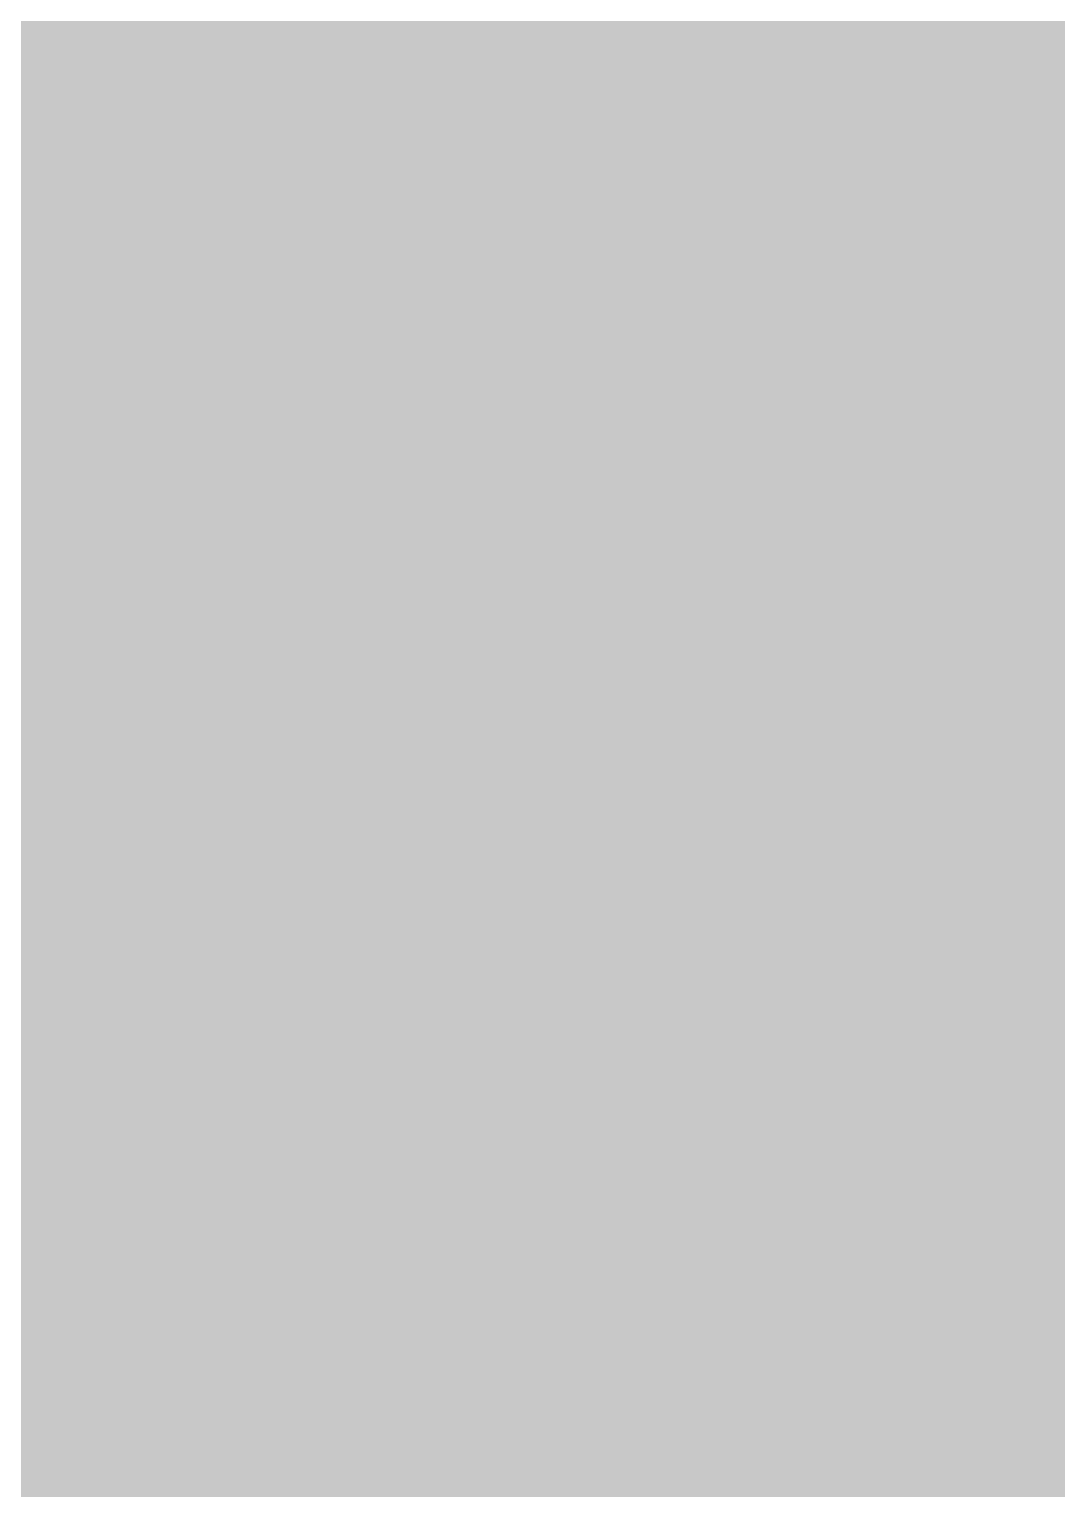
# Model space of a CAD drawing. Header units: millimetres. Extents: x 0 to 212, y 0 to 116.
# Drawn here: x 121.29 to 146.6, y 58.26 to 94.22 of the extents above; entities that cross this region are included whole.
import ezdxf

# ---------------------------------------------------------------- set-up
doc = ezdxf.new("R2010")
doc.units = ezdxf.units.MM

msp = doc.modelspace()

# ---------------------------------------------------------------- hatches: boundary and pattern name
msp.add_hatch(color=254).paths.add_polyline_path([(14.1633, 0.0536), (13.9878, 0.0533), (13.8125, 0.0559), (13.6373, 0.061), (13.462, 0.0686), (13.2893, 0.0787), (13.114, 0.0914), (12.9413, 0.1041), (12.7686, 0.1219), (12.5959, 0.1397), (12.4231, 0.16), (12.2504, 0.1829), (12.0777, 0.2057), (11.9075, 0.2337), (11.7373, 0.2616), (11.5672, 0.2921), (11.397, 0.3251), (11.2268, 0.3607), (11.0592, 0.3988), (10.8915, 0.4369), (10.7239, 0.4775), (10.5562, 0.5207), (10.3886, 0.5664), (10.2235, 0.6121), (10.0584, 0.6629), (9.8933, 0.7137), (9.7307, 0.7671), (9.5682, 0.8204), (9.4056, 0.8788), (9.2431, 0.9373), (9.083, 0.9982), (8.923, 1.0617), (8.763, 1.1252), (8.6055, 1.1938), (8.4455, 1.2624), (8.2906, 1.331), (8.1331, 1.4046), (7.9781, 1.4783), (7.8232, 1.5545), (7.6708, 1.6332), (7.5184, 1.7145), (7.366, 1.7958), (7.2161, 1.8796), (7.0663, 1.966), (6.919, 2.0523), (6.7716, 2.1438), (6.6243, 2.2352), (6.4795, 2.3266), (6.3348, 2.4232), (6.19, 2.5197), (6.0477, 2.6187), (5.908, 2.7178), (5.7683, 2.8194), (5.6286, 2.9235), (5.4915, 3.0302), (5.3543, 3.1369), (5.2197, 3.2461), (5.0851, 3.3579), (4.953, 3.4722), (4.8209, 3.5865), (4.6914, 3.7033), (4.5644, 3.8202), (4.4348, 3.9395), (4.3104, 4.0615), (4.1859, 4.1859), (4.0615, 4.3104), (3.9395, 4.4348), (3.8202, 4.5618), (3.7033, 4.6914), (3.5865, 4.8209), (3.4722, 4.953), (3.3579, 5.0851), (3.2487, 5.2197), (3.1369, 5.3543), (3.0302, 5.4915), (2.9235, 5.6286), (2.8194, 5.7683), (2.7178, 5.908), (2.6187, 6.0477), (2.5197, 6.19), (2.4232, 6.3348), (2.3266, 6.477), (2.2352, 6.6243), (2.1438, 6.7691), (2.0523, 6.919), (1.966, 7.0663), (1.8796, 7.2161), (1.7958, 7.366), (1.7145, 7.5184), (1.6332, 7.6708), (1.5545, 7.8232), (1.4783, 7.9781), (1.4046, 8.1331), (1.331, 8.2906), (1.2598, 8.4455), (1.1913, 8.603), (1.1252, 8.763), (1.0592, 8.923), (0.9982, 9.083), (0.9373, 9.2431), (0.8763, 9.4056), (0.8204, 9.5682), (0.7645, 9.7307), (0.7112, 9.8933), (0.6604, 10.0584), (0.6121, 10.2235), (0.5639, 10.3911), (0.5207, 10.5562), (0.4775, 10.7239), (0.4343, 10.8915), (0.3962, 11.0592), (0.3607, 11.2268), (0.3251, 11.397), (0.2921, 11.5672), (0.2616, 11.7373), (0.2311, 11.9075), (0.2057, 12.0802), (0.1803, 12.2504), (0.1575, 12.4231), (0.1372, 12.5959), (0.1194, 12.7686), (0.1041, 12.9413), (0.0889, 13.1166), (0.0787, 13.2893), (0.0686, 13.4645), (0.061, 13.6373), (0.0559, 13.8125), (0.0508, 13.9878), (0.0508, 14.163), (0.0522, 102.3592), (0.0508, 102.5322), (0.0559, 102.7074), (0.061, 102.8827), (0.0686, 103.058), (0.0787, 103.2307), (0.0889, 103.4059), (0.1041, 103.5787), (0.1194, 103.7514), (0.1372, 103.9241), (0.1575, 104.0968), (0.1803, 104.2695), (0.2057, 104.4423), (0.2311, 104.6124), (0.2616, 104.7826), (0.2921, 104.9528), (0.3251, 105.123), (0.3607, 105.2932), (0.3962, 105.4608), (0.4343, 105.6284), (0.4775, 105.7961), (0.5207, 105.9637), (0.5639, 106.1314), (0.6121, 106.2965), (0.6604, 106.4616), (0.7112, 106.6267), (0.7645, 106.7892), (0.8204, 106.9518), (0.8763, 107.1143), (0.9373, 107.2769), (0.9982, 107.4369), (1.0592, 107.5969), (1.1252, 107.757), (1.1913, 107.9144), (1.2598, 108.0745), (1.331, 108.2294), (1.4046, 108.3869), (1.4783, 108.5418), (1.5545, 108.6968), (1.6332, 108.8492), (1.7145, 109.0016), (1.7958, 109.154), (1.8796, 109.3038), (1.966, 109.4537), (2.0523, 109.601), (2.1438, 109.7483), (2.2352, 109.8956), (2.3266, 110.0404), (2.4232, 110.1852), (2.5197, 110.33), (2.6187, 110.4722), (2.7178, 110.6119), (2.8194, 110.7516), (2.9235, 110.8913), (3.0302, 111.0285), (3.1369, 111.1656), (3.2487, 111.3003), (3.3579, 111.4349), (3.4722, 111.567), (3.5865, 111.699), (3.7033, 111.8286), (3.8202, 111.9556), (3.9395, 112.0851), (4.0615, 112.2096), (4.1859, 112.334), (4.3104, 112.4585), (4.4348, 112.5804), (4.5644, 112.6998), (4.6914, 112.8166), (4.8209, 112.9335), (4.953, 113.0478), (5.0851, 113.1621), (5.2197, 113.2713), (5.3543, 113.3831), (5.4915, 113.4897), (5.6286, 113.5964), (5.7683, 113.7006), (5.908, 113.8022), (6.0477, 113.9012), (6.19, 114.0003), (6.3348, 114.0968), (6.4795, 114.1933), (6.6243, 114.2848), (6.7716, 114.3762), (6.919, 114.4676), (7.0663, 114.554), (7.2161, 114.6404), (7.366, 114.7242), (7.5184, 114.8055), (7.6708, 114.8867), (7.8232, 114.9655), (7.9781, 115.0417), (8.1331, 115.1153), (8.2906, 115.189), (8.4455, 115.2601), (8.6055, 115.3287), (8.763, 115.3947), (8.923, 115.4608), (9.083, 115.5217), (9.2431, 115.5827), (9.4056, 115.6437), (9.5682, 115.6995), (9.7307, 115.7554), (9.8933, 115.8088), (10.0584, 115.8596), (10.2235, 115.9078), (10.3886, 115.9561), (10.5562, 115.9993), (10.7239, 116.0424), (10.8915, 116.0856), (11.0592, 116.1237), (11.2268, 116.1593), (11.397, 116.1948), (11.5672, 116.2279), (11.7373, 116.2583), (11.9075, 116.2888), (12.0777, 116.3142), (12.2504, 116.3396), (12.4231, 116.3625), (12.5959, 116.3828), (12.7686, 116.4006), (12.9413, 116.4158), (13.114, 116.4311), (13.2893, 116.4412), (13.462, 116.4514), (13.6373, 116.459), (13.8125, 116.4641), (13.9878, 116.4692), (14.163, 116.4692), (197.6078, 116.4703), (197.7822, 116.4692), (197.9574, 116.4641), (198.1327, 116.459), (198.3054, 116.4514), (198.4807, 116.4412), (198.6534, 116.4311), (198.8287, 116.4158), (199.0014, 116.4006), (199.1741, 116.3828), (199.3468, 116.3625), (199.5195, 116.3396), (199.6897, 116.3142), (199.8624, 116.2888), (200.0326, 116.2583), (200.2028, 116.2279), (200.373, 116.1948), (200.5432, 116.1593), (200.7108, 116.1237), (200.8784, 116.0856), (201.0461, 116.0424), (201.2137, 115.9993), (201.3788, 115.9561), (201.5465, 115.9078), (201.7116, 115.8596), (201.8767, 115.8088), (202.0392, 115.7554), (202.2018, 115.6995), (202.3643, 115.6437), (202.5269, 115.5827), (202.6869, 115.5217), (202.8469, 115.4608), (203.007, 115.3947), (203.167, 115.3287), (203.3245, 115.2601), (203.4794, 115.189), (203.6369, 115.1153), (203.7918, 115.0417), (203.9468, 114.9655), (204.0992, 114.8867), (204.2516, 114.8055), (204.404, 114.7242), (204.5538, 114.6404), (204.7037, 114.554), (204.8535, 114.4676), (205.0009, 114.3762), (205.1456, 114.2848), (205.293, 114.1933), (205.4352, 114.0968), (205.58, 114.0003), (205.7222, 113.9012), (205.8619, 113.8022), (206.0016, 113.7006), (206.1413, 113.5964), (206.2785, 113.4897), (206.4156, 113.3831), (206.5503, 113.2713), (206.6849, 113.1621), (206.817, 113.0478), (206.949, 112.9335), (207.0786, 112.8166), (207.2081, 112.6998), (207.3351, 112.5804), (207.4596, 112.4585), (207.584, 112.334), (207.7085, 112.2096), (207.8304, 112.0851), (207.9498, 111.9556), (208.0666, 111.8286), (208.1835, 111.699), (208.2978, 111.567), (208.4121, 111.4349), (208.5238, 111.3003), (208.6331, 111.1656), (208.7397, 111.0285), (208.8464, 110.8913), (208.9506, 110.7516), (209.0522, 110.6119), (209.1512, 110.4722), (209.2503, 110.33), (209.3468, 110.1852), (209.4433, 110.0404), (209.5348, 109.8956), (209.6262, 109.7483), (209.7176, 109.601), (209.804, 109.4537), (209.8904, 109.3038), (209.9742, 109.154), (210.0555, 109.0016), (210.1367, 108.8492), (210.2155, 108.6968), (210.2917, 108.5418), (210.3653, 108.3869), (210.439, 108.2294), (210.5076, 108.0745), (210.5762, 107.9144), (210.6447, 107.757), (210.7082, 107.5969), (210.7717, 107.4369), (210.8327, 107.2769), (210.8911, 107.1143), (210.9495, 106.9518), (211.0029, 106.7892), (211.0562, 106.6267), (211.107, 106.4616), (211.1578, 106.2965), (211.2035, 106.1314), (211.2493, 105.9637), (211.2924, 105.7961), (211.3331, 105.6284), (211.3712, 105.4608), (211.4093, 105.2932), (211.4448, 105.123), (211.4779, 104.9528), (211.5083, 104.7826), (211.5363, 104.6124), (211.5642, 104.4423), (211.5871, 104.2695), (211.6099, 104.0968), (211.6303, 103.9241), (211.648, 103.7514), (211.6658, 103.5787), (211.6785, 103.4059), (211.6912, 103.2307), (211.7014, 103.058), (211.709, 102.8827), (211.7141, 102.7074), (211.7166, 102.5322), (211.7166, 102.3569), (211.7189, 14.1647), (211.7166, 13.9878), (211.7141, 13.8125), (211.709, 13.6373), (211.7014, 13.4645), (211.6912, 13.2893), (211.6785, 13.1166), (211.6658, 12.9413), (211.648, 12.7686), (211.6303, 12.5959), (211.6099, 12.4231), (211.5871, 12.2504), (211.5642, 12.0802), (211.5363, 11.9075), (211.5083, 11.7373), (211.4779, 11.5672), (211.4448, 11.397), (211.4093, 11.2268), (211.3712, 11.0592), (211.3331, 10.8915), (211.2924, 10.7239), (211.2493, 10.5562), (211.2035, 10.3911), (211.1578, 10.2235), (211.107, 10.0584), (211.0562, 9.8933), (211.0029, 9.7307), (210.9495, 9.5682), (210.8911, 9.4056), (210.8327, 9.2431), (210.7717, 9.083), (210.7082, 8.923), (210.6447, 8.763), (210.5762, 8.603), (210.5076, 8.4455), (210.439, 8.2906), (210.3653, 8.1331), (210.2917, 7.9781), (210.2155, 7.8232), (210.1367, 7.6708), (210.0555, 7.5184), (209.9742, 7.366), (209.8904, 7.2161), (209.804, 7.0663), (209.7176, 6.919), (209.6262, 6.7691), (209.5348, 6.6243), (209.4433, 6.477), (209.3468, 6.3348), (209.2503, 6.19), (209.1512, 6.0477), (209.0522, 5.908), (208.9506, 5.7683), (208.8464, 5.6286), (208.7397, 5.4915), (208.6331, 5.3543), (208.5238, 5.2197), (208.4121, 5.0851), (208.2978, 4.953), (208.1835, 4.8209), (208.0666, 4.6914), (207.9498, 4.5618), (207.8304, 4.4348), (207.7085, 4.3104), (207.584, 4.1859), (207.4596, 4.0615), (207.3351, 3.9395), (207.2081, 3.8202), (207.0786, 3.7033), (206.949, 3.5865), (206.817, 3.4722), (206.6849, 3.3579), (206.5503, 3.2461), (206.4156, 3.1369), (206.2785, 3.0302), (206.1413, 2.9235), (206.0016, 2.8194), (205.8619, 2.7178), (205.7222, 2.6187), (205.58, 2.5197), (205.4352, 2.4232), (205.293, 2.3266), (205.1456, 2.2352), (205.0009, 2.1438), (204.8535, 2.0523), (204.7037, 1.966), (204.5538, 1.8796), (204.404, 1.7958), (204.2516, 1.7145), (204.0992, 1.6332), (203.9468, 1.5545), (203.7918, 1.4783), (203.6369, 1.4046), (203.4794, 1.331), (203.3245, 1.2624), (203.167, 1.1938), (203.007, 1.1252), (202.8469, 1.0617), (202.6869, 0.9982), (202.5269, 0.9373), (202.3643, 0.8788), (202.2018, 0.8204), (202.0392, 0.7671), (201.8767, 0.7137), (201.7116, 0.6629), (201.5465, 0.6121), (201.3788, 0.5664), (201.2137, 0.5207), (201.0461, 0.4775), (200.8784, 0.4369), (200.7108, 0.3988), (200.5432, 0.3607), (200.373, 0.3251), (200.2028, 0.2921), (200.0326, 0.2616), (199.8624, 0.2337), (199.6897, 0.2057), (199.5195, 0.1829), (199.3468, 0.16), (199.1741, 0.1397), (199.0014, 0.1219), (198.8287, 0.1041), (198.6534, 0.0914), (198.4807, 0.0787), (198.3054, 0.0686), (198.1327, 0.061), (197.9574, 0.0559), (197.7822, 0.0533), (197.6069, 0.0533)])
h = msp.add_hatch(color=59)
edge = h.paths.add_edge_path()
edge.add_line((139.4107, 90.0215), (139.4663, 90.0201))
edge.add_line((139.4663, 90.0201), (139.5222, 90.0201))
edge.add_line((139.5222, 90.0201), (139.5781, 90.0201))
edge.add_line((139.5781, 90.0201), (139.6314, 90.0176))
edge.add_line((139.6314, 90.0176), (139.6873, 90.0176))
edge.add_line((139.6873, 90.0176), (139.7432, 90.0151))
edge.add_line((139.7432, 90.0151), (139.7991, 90.0125))
edge.add_line((139.7991, 90.0125), (139.8549, 90.01))
edge.add_line((139.8549, 90.01), (139.9108, 90.0074))
edge.add_line((139.9108, 90.0074), (139.9667, 90.0049))
edge.add_line((139.9667, 90.0049), (140.0226, 90.0024))
edge.add_line((140.0226, 90.0024), (140.0785, 89.9998))
edge.add_line((140.0785, 89.9998), (140.1343, 89.9947))
edge.add_line((140.1343, 89.9947), (140.1902, 89.9922))
edge.add_line((140.1902, 89.9922), (140.2461, 89.9871))
edge.add_line((140.2461, 89.9871), (140.302, 89.982))
edge.add_line((140.302, 89.982), (140.3579, 89.977))
edge.add_line((140.3579, 89.977), (140.4137, 89.9719))
edge.add_line((140.4137, 89.9719), (140.4722, 89.9668))
edge.add_line((140.4722, 89.9668), (140.528, 89.9592))
edge.add_line((140.528, 89.9592), (140.5839, 89.9541))
edge.add_line((140.5839, 89.9541), (140.6423, 89.9465))
edge.add_line((140.6423, 89.9465), (140.6982, 89.9389))
edge.add_line((140.6982, 89.9389), (140.7566, 89.9312))
edge.add_line((140.7566, 89.9312), (140.8125, 89.9236))
edge.add_line((140.8125, 89.9236), (140.8709, 89.9135))
edge.add_line((140.8709, 89.9135), (140.9294, 89.9058))
edge.add_line((140.9294, 89.9058), (140.9852, 89.8957))
edge.add_line((140.9852, 89.8957), (141.0437, 89.8855))
edge.add_line((141.0437, 89.8855), (141.1021, 89.8754))
edge.add_line((141.1021, 89.8754), (141.1605, 89.8652))
edge.add_line((141.1605, 89.8652), (141.2215, 89.855))
edge.add_line((141.2215, 89.855), (141.2799, 89.8423))
edge.add_line((141.2799, 89.8423), (141.3383, 89.8296))
edge.add_line((141.3383, 89.8296), (141.3993, 89.8195))
edge.add_line((141.3993, 89.8195), (141.4602, 89.8042))
edge.add_line((141.4602, 89.8042), (141.5186, 89.7915))
edge.add_line((141.5186, 89.7915), (141.5796, 89.7788))
edge.add_line((141.5796, 89.7788), (141.6406, 89.7636))
edge.add_line((141.6406, 89.7636), (141.7041, 89.7484))
edge.add_line((141.7041, 89.7484), (141.765, 89.7331))
edge.add_line((141.765, 89.7331), (141.826, 89.7179))
edge.add_line((141.826, 89.7179), (141.8895, 89.7026))
edge.add_line((141.8895, 89.7026), (141.953, 89.6849))
edge.add_line((141.953, 89.6849), (142.0165, 89.6696))
edge.add_line((142.0165, 89.6696), (142.08, 89.6518))
edge.add_line((142.08, 89.6518), (142.1435, 89.6341))
edge.add_line((142.1435, 89.6341), (142.207, 89.6137))
edge.add_line((142.207, 89.6137), (142.273, 89.596))
edge.add_line((142.273, 89.596), (142.3391, 89.5756))
edge.add_line((142.3391, 89.5756), (142.4051, 89.5553))
edge.add_line((142.4051, 89.5553), (142.4711, 89.535))
edge.add_line((142.4711, 89.535), (142.5372, 89.5121))
edge.add_line((142.5372, 89.5121), (142.6058, 89.4918))
edge.add_line((142.6058, 89.4918), (142.6718, 89.469))
edge.add_line((142.6718, 89.469), (142.7404, 89.4461))
edge.add_line((142.7404, 89.4461), (142.809, 89.4232))
edge.add_line((142.809, 89.4232), (142.8801, 89.3978))
edge.add_line((142.8801, 89.3978), (142.9487, 89.3724))
edge.add_line((142.9487, 89.3724), (143.0198, 89.3496))
edge.add_line((143.0198, 89.3496), (143.0909, 89.3216))
edge.add_line((143.0909, 89.3216), (143.162, 89.2962))
edge.add_line((143.162, 89.2962), (143.2357, 89.2683))
edge.add_line((143.2357, 89.2683), (143.3068, 89.2404))
edge.add_line((143.3068, 89.2404), (144.6844, 92.4525))
edge.add_line((144.6844, 92.4525), (144.6276, 92.4763))
edge.add_line((144.6276, 92.4763), (144.5692, 92.5017))
edge.add_line((144.5692, 92.5017), (144.5133, 92.5297))
edge.add_line((144.5133, 92.5297), (144.4549, 92.5551))
edge.add_line((144.4549, 92.5551), (144.3939, 92.5805))
edge.add_line((144.3939, 92.5805), (144.3355, 92.6084))
edge.add_line((144.3355, 92.6084), (144.2745, 92.6338))
edge.add_line((144.2745, 92.6338), (144.2136, 92.6592))
edge.add_line((144.2136, 92.6592), (144.1501, 92.6871))
edge.add_line((144.1501, 92.6871), (144.0891, 92.7125))
edge.add_line((144.0891, 92.7125), (144.0256, 92.7379))
edge.add_line((144.0256, 92.7379), (143.9596, 92.7659))
edge.add_line((143.9596, 92.7659), (143.8935, 92.7913))
edge.add_line((143.8935, 92.7913), (143.8275, 92.8167))
edge.add_line((143.8275, 92.8167), (143.7615, 92.8446))
edge.add_line((143.7615, 92.8446), (143.6929, 92.87))
edge.add_line((143.6929, 92.87), (143.6243, 92.8954))
edge.add_line((143.6243, 92.8954), (143.5532, 92.9208))
edge.add_line((143.5532, 92.9208), (143.4821, 92.9462))
edge.add_line((143.4821, 92.9462), (143.4109, 92.9716))
edge.add_line((143.4109, 92.9716), (143.3398, 92.997))
edge.add_line((143.3398, 92.997), (143.2662, 93.0199))
edge.add_line((143.2662, 93.0199), (143.19, 93.0453))
edge.add_line((143.19, 93.0453), (143.1138, 93.0707))
edge.add_line((143.1138, 93.0707), (143.0376, 93.0935))
edge.add_line((143.0376, 93.0935), (142.9588, 93.1164))
edge.add_line((142.9588, 93.1164), (142.8801, 93.1418))
edge.add_line((142.8801, 93.1418), (142.8013, 93.1647))
edge.add_line((142.8013, 93.1647), (142.7201, 93.1875))
edge.add_line((142.7201, 93.1875), (142.6388, 93.2104))
edge.add_line((142.6388, 93.2104), (142.555, 93.2307))
edge.add_line((142.555, 93.2307), (142.4711, 93.2536))
edge.add_line((142.4711, 93.2536), (142.3848, 93.2739))
edge.add_line((142.3848, 93.2739), (142.2984, 93.2942))
edge.add_line((142.2984, 93.2942), (142.2095, 93.3145))
edge.add_line((142.2095, 93.3145), (142.1206, 93.3348))
edge.add_line((142.1206, 93.3348), (142.0317, 93.3552))
edge.add_line((142.0317, 93.3552), (141.9403, 93.3755))
edge.add_line((141.9403, 93.3755), (141.8463, 93.3933))
edge.add_line((141.8463, 93.3933), (141.7523, 93.411))
edge.add_line((141.7523, 93.411), (141.6583, 93.4288))
edge.add_line((141.6583, 93.4288), (141.5618, 93.4441))
edge.add_line((141.5618, 93.4441), (141.4653, 93.4618))
edge.add_line((141.4653, 93.4618), (141.3662, 93.4771))
edge.add_line((141.3662, 93.4771), (141.2646, 93.4923))
edge.add_line((141.2646, 93.4923), (141.163, 93.5076))
edge.add_line((141.163, 93.5076), (141.0614, 93.5203))
edge.add_line((141.0614, 93.5203), (140.9548, 93.533))
edge.add_line((140.9548, 93.533), (140.8506, 93.5457))
edge.add_line((140.8506, 93.5457), (140.7439, 93.5584))
edge.add_line((140.7439, 93.5584), (140.6347, 93.5685))
edge.add_line((140.6347, 93.5685), (140.5255, 93.5812))
edge.add_line((140.5255, 93.5812), (140.4137, 93.5888))
edge.add_line((140.4137, 93.5888), (140.2994, 93.599))
edge.add_line((140.2994, 93.599), (140.1851, 93.6066))
edge.add_line((140.1851, 93.6066), (140.0708, 93.6142))
edge.add_line((140.0708, 93.6142), (139.9515, 93.6219))
edge.add_line((139.9515, 93.6219), (139.8346, 93.6269))
edge.add_line((139.8346, 93.6269), (139.7127, 93.632))
edge.add_line((139.7127, 93.632), (139.5908, 93.6346))
edge.add_line((139.5908, 93.6346), (139.4689, 93.6396))
edge.add_line((139.4689, 93.6396), (139.3444, 93.6422))
edge.add_line((139.3444, 93.6422), (139.2174, 93.6422))
edge.add_line((139.2174, 93.6422), (139.0879, 93.6422))
edge.add_line((139.0879, 93.6422), (138.717, 93.6371))
edge.add_line((138.717, 93.6371), (138.3513, 93.6168))
edge.add_line((138.3513, 93.6168), (137.9906, 93.5863))
edge.add_line((137.9906, 93.5863), (137.6324, 93.5431))
edge.add_line((137.6324, 93.5431), (137.2819, 93.4872))
edge.add_line((137.2819, 93.4872), (136.9365, 93.4187))
edge.add_line((136.9365, 93.4187), (136.5961, 93.3399))
edge.add_line((136.5961, 93.3399), (136.2608, 93.2485))
edge.add_line((136.2608, 93.2485), (135.9306, 93.1443))
edge.add_line((135.9306, 93.1443), (135.6081, 93.0326))
edge.add_line((135.6081, 93.0326), (135.288, 92.9056))
edge.add_line((135.288, 92.9056), (134.9731, 92.771))
edge.add_line((134.9731, 92.771), (134.6657, 92.6236))
edge.add_line((134.6657, 92.6236), (134.3635, 92.4662))
edge.add_line((134.3635, 92.4662), (134.0663, 92.2985))
edge.add_line((134.0663, 92.2985), (133.7742, 92.1207))
edge.add_line((133.7742, 92.1207), (133.4872, 91.9302))
edge.add_line((133.4872, 91.9302), (133.2052, 91.7321))
edge.add_line((133.2052, 91.7321), (132.9309, 91.5238))
edge.add_line((132.9309, 91.5238), (132.6591, 91.3054))
edge.add_line((132.6591, 91.3054), (132.395, 91.0768))
edge.add_line((132.395, 91.0768), (132.1359, 90.8406))
edge.add_line((132.1359, 90.8406), (131.8819, 90.5942))
edge.add_line((131.8819, 90.5942), (131.6355, 90.3402))
edge.add_line((131.6355, 90.3402), (131.3942, 90.076))
edge.add_line((131.3942, 90.076), (131.1554, 89.8017))
edge.add_line((131.1554, 89.8017), (130.9268, 89.5198))
edge.add_line((130.9268, 89.5198), (130.7008, 89.2302))
edge.add_line((130.7008, 89.2302), (130.4823, 88.933))
edge.add_line((130.4823, 88.933), (130.269, 88.6257))
edge.add_line((130.269, 88.6257), (130.0607, 88.3133))
edge.add_line((130.0607, 88.3133), (129.86, 87.9907))
edge.add_line((129.86, 87.9907), (129.6645, 87.6605))
edge.add_line((129.6645, 87.6605), (129.474, 87.3252))
edge.add_line((129.474, 87.3252), (129.2885, 86.9798))
edge.add_line((129.2885, 86.9798), (129.1107, 86.6292))
edge.add_line((129.1107, 86.6292), (128.938, 86.2711))
edge.add_line((128.938, 86.2711), (128.7729, 85.9053))
edge.add_line((128.7729, 85.9053), (128.6129, 85.5345))
edge.add_line((128.6129, 85.5345), (128.458, 85.156))
edge.add_line((128.458, 85.156), (128.3081, 84.7725))
edge.add_line((128.3081, 84.7725), (128.1659, 84.3813))
edge.add_line((128.1659, 84.3813), (128.0312, 83.9851))
edge.add_line((128.0312, 83.9851), (127.8992, 83.5838))
edge.add_line((127.8992, 83.5838), (127.7772, 83.1748))
edge.add_line((127.7772, 83.1748), (127.6579, 82.7608))
edge.add_line((127.6579, 82.7608), (127.5461, 82.3417))
edge.add_line((127.5461, 82.3417), (127.442, 81.9175))
edge.add_line((127.442, 81.9175), (127.3429, 81.4908))
edge.add_line((127.3429, 81.4908), (127.2489, 81.0565))
edge.add_line((127.2489, 81.0565), (127.1626, 80.6171))
edge.add_line((127.1626, 80.6171), (127.0813, 80.1751))
edge.add_line((127.0813, 80.1751), (127.0076, 79.7281))
edge.add_line((127.0076, 79.7281), (126.939, 79.2759))
edge.add_line((126.939, 79.2759), (126.8781, 78.8213))
edge.add_line((126.8781, 78.8213), (126.8222, 78.3615))
edge.add_line((126.8222, 78.3615), (126.7739, 77.8967))
edge.add_line((126.7739, 77.8967), (126.7308, 77.4319))
edge.add_line((126.7308, 77.4319), (126.6952, 76.962))
edge.add_line((126.6952, 76.962), (126.6673, 76.487))
edge.add_line((126.6673, 76.487), (126.6444, 76.012))
edge.add_line((126.6444, 76.012), (126.6266, 75.532))
edge.add_line((126.6266, 75.532), (126.6165, 75.0494))
edge.add_line((126.6165, 75.0494), (126.6139, 74.5642))
edge.add_line((126.6139, 74.5642), (126.6165, 74.2061))
edge.add_line((126.6165, 74.2061), (126.6215, 73.8505))
edge.add_line((126.6215, 73.8505), (126.6292, 73.4974))
edge.add_line((126.6292, 73.4974), (126.6419, 73.1469))
edge.add_line((126.6419, 73.1469), (126.6596, 72.7989))
edge.add_line((126.6596, 72.7989), (126.68, 72.451))
edge.add_line((126.68, 72.451), (126.7028, 72.1081))
edge.add_line((126.7028, 72.1081), (126.7308, 71.7677))
edge.add_line((126.7308, 71.7677), (126.7638, 71.4299))
edge.add_line((126.7638, 71.4299), (126.7993, 71.0946))
edge.add_line((126.7993, 71.0946), (126.84, 70.7619))
edge.add_line((126.84, 70.7619), (126.8832, 70.4342))
edge.add_line((126.8832, 70.4342), (126.9314, 70.1091))
edge.add_line((126.9314, 70.1091), (126.9848, 69.789))
edge.add_line((126.9848, 69.789), (127.0432, 69.469))
edge.add_line((127.0432, 69.469), (127.1041, 69.1566))
edge.add_line((127.1041, 69.1566), (127.1702, 68.8442))
edge.add_line((127.1702, 68.8442), (127.2413, 68.5394))
edge.add_line((127.2413, 68.5394), (127.3175, 68.2371))
edge.add_line((127.3175, 68.2371), (127.3962, 67.9374))
edge.add_line((127.3962, 67.9374), (127.4826, 67.6427))
edge.add_line((127.4826, 67.6427), (127.5715, 67.3532))
edge.add_line((127.5715, 67.3532), (127.6655, 67.0687))
edge.add_line((127.6655, 67.0687), (127.7645, 66.7893))
edge.add_line((127.7645, 66.7893), (127.8687, 66.5124))
edge.add_line((127.8687, 66.5124), (127.9804, 66.2407))
edge.add_line((127.9804, 66.2407), (128.0947, 65.9765))
edge.add_line((128.0947, 65.9765), (128.2141, 65.7149))
edge.add_line((128.2141, 65.7149), (128.3386, 65.4583))
edge.add_line((128.3386, 65.4583), (128.4681, 65.2069))
edge.add_line((128.4681, 65.2069), (128.6053, 64.963))
edge.add_line((128.6053, 64.963), (128.7475, 64.7217))
edge.add_line((128.7475, 64.7217), (128.8923, 64.4881))
edge.add_line((128.8923, 64.4881), (129.0447, 64.2595))
edge.add_line((129.0447, 64.2595), (129.2047, 64.0385))
edge.add_line((129.2047, 64.0385), (129.3673, 63.82))
edge.add_line((129.3673, 63.82), (129.5375, 63.6092))
edge.add_line((129.5375, 63.6092), (129.7127, 63.406))
edge.add_line((129.7127, 63.406), (129.8931, 63.2079))
edge.add_line((129.8931, 63.2079), (130.081, 63.0149))
edge.add_line((130.081, 63.0149), (130.2741, 62.8294))
edge.add_line((130.2741, 62.8294), (130.4722, 62.6516))
edge.add_line((130.4722, 62.6516), (130.6779, 62.4789))
edge.add_line((130.6779, 62.4789), (130.8887, 62.3138))
edge.add_line((130.8887, 62.3138), (131.1072, 62.1563))
edge.add_line((131.1072, 62.1563), (131.3307, 62.0065))
edge.add_line((131.3307, 62.0065), (131.5618, 61.8617))
edge.add_line((131.5618, 61.8617), (131.7981, 61.7245))
edge.add_line((131.7981, 61.7245), (132.0419, 61.595))
edge.add_line((132.0419, 61.595), (132.2934, 61.4756))
edge.add_line((132.2934, 61.4756), (132.5499, 61.3613))
edge.add_line((132.5499, 61.3613), (132.8115, 61.2546))
edge.add_line((132.8115, 61.2546), (133.0833, 61.1556))
edge.add_line((133.0833, 61.1556), (133.3602, 61.0641))
edge.add_line((133.3602, 61.0641), (133.6446, 60.9829))
edge.add_line((133.6446, 60.9829), (133.9342, 60.9092))
edge.add_line((133.9342, 60.9092), (134.2314, 60.8432))
edge.add_line((134.2314, 60.8432), (134.5362, 60.7847))
edge.add_line((134.5362, 60.7847), (134.8486, 60.7365))
edge.add_line((134.8486, 60.7365), (135.1686, 60.6958))
edge.add_line((135.1686, 60.6958), (135.4963, 60.6654))
edge.add_line((135.4963, 60.6654), (135.829, 60.6425))
edge.add_line((135.829, 60.6425), (136.1719, 60.6273))
edge.add_line((136.1719, 60.6273), (136.5199, 60.6247))
edge.add_line((136.5199, 60.6247), (136.7714, 60.6273))
edge.add_line((136.7714, 60.6273), (137.0228, 60.6349))
edge.add_line((137.0228, 60.6349), (137.2718, 60.6476))
edge.add_line((137.2718, 60.6476), (137.5207, 60.6679))
edge.add_line((137.5207, 60.6679), (137.7645, 60.6908))
edge.add_line((137.7645, 60.6908), (138.0084, 60.7212))
edge.add_line((138.0084, 60.7212), (138.2497, 60.7568))
edge.add_line((138.2497, 60.7568), (138.4884, 60.7949))
edge.add_line((138.4884, 60.7949), (138.7246, 60.8406))
edge.add_line((138.7246, 60.8406), (138.9583, 60.8914))
edge.add_line((138.9583, 60.8914), (139.1895, 60.9498))
edge.add_line((139.1895, 60.9498), (139.4181, 61.0108))
edge.add_line((139.4181, 61.0108), (139.6441, 61.0768))
edge.add_line((139.6441, 61.0768), (139.8676, 61.1505))
edge.add_line((139.8676, 61.1505), (140.0886, 61.2292))
edge.add_line((140.0886, 61.2292), (140.3071, 61.3105))
edge.add_line((140.3071, 61.3105), (140.523, 61.3994))
edge.add_line((140.523, 61.3994), (140.7363, 61.4934))
edge.add_line((140.7363, 61.4934), (140.9446, 61.595))
edge.add_line((140.9446, 61.595), (141.1529, 61.6991))
edge.add_line((141.1529, 61.6991), (141.3561, 61.8084))
edge.add_line((141.3561, 61.8084), (141.5542, 61.9252))
edge.add_line((141.5542, 61.9252), (141.7523, 62.0446))
edge.add_line((141.7523, 62.0446), (141.9454, 62.1716))
edge.add_line((141.9454, 62.1716), (142.1359, 62.3037))
edge.add_line((142.1359, 62.3037), (142.3213, 62.4408))
edge.add_line((142.3213, 62.4408), (142.5042, 62.5831))
edge.add_line((142.5042, 62.5831), (142.6845, 62.7304))
edge.add_line((142.6845, 62.7304), (142.8598, 62.8828))
edge.add_line((142.8598, 62.8828), (143.0325, 63.0428))
edge.add_line((143.0325, 63.0428), (143.2001, 63.2054))
edge.add_line((143.2001, 63.2054), (143.3652, 63.3755))
edge.add_line((143.3652, 63.3755), (143.5252, 63.5508))
edge.add_line((143.5252, 63.5508), (143.6827, 63.7311))
edge.add_line((143.6827, 63.7311), (143.8326, 63.9166))
edge.add_line((143.8326, 63.9166), (143.9824, 64.1071))
edge.add_line((143.9824, 64.1071), (144.1247, 64.3026))
edge.add_line((144.1247, 64.3026), (144.2644, 64.5033))
edge.add_line((144.2644, 64.5033), (144.399, 64.7116))
edge.add_line((144.399, 64.7116), (144.5311, 64.9224))
edge.add_line((144.5311, 64.9224), (144.6555, 65.1408))
edge.add_line((144.6555, 65.1408), (144.7775, 65.3644))
edge.add_line((144.7775, 65.3644), (144.8943, 65.593))
edge.add_line((144.8943, 65.593), (145.0061, 65.8266))
edge.add_line((145.0061, 65.8266), (145.1153, 66.0654))
edge.add_line((145.1153, 66.0654), (145.2169, 66.3092))
edge.add_line((145.2169, 66.3092), (145.3134, 66.5607))
edge.add_line((145.3134, 66.5607), (145.4074, 66.8147))
edge.add_line((145.4074, 66.8147), (145.4937, 67.0763))
edge.add_line((145.4937, 67.0763), (145.5776, 67.3405))
edge.add_line((145.5776, 67.3405), (145.6538, 67.6123))
edge.add_line((145.6538, 67.6123), (145.7249, 67.8891))
edge.add_line((145.7249, 67.8891), (145.7935, 68.1711))
edge.add_line((145.7935, 68.1711), (145.8544, 68.4581))
edge.add_line((145.8544, 68.4581), (145.9078, 68.7527))
edge.add_line((145.9078, 68.7527), (145.9586, 69.0499))
edge.add_line((145.9586, 69.0499), (146.0043, 69.3547))
edge.add_line((146.0043, 69.3547), (146.0424, 69.662))
edge.add_line((146.0424, 69.662), (146.0754, 69.977))
edge.add_line((146.0754, 69.977), (146.1008, 70.297))
edge.add_line((146.1008, 70.297), (146.1237, 70.6222))
edge.add_line((146.1237, 70.6222), (146.1389, 70.9524))
edge.add_line((146.1389, 70.9524), (146.1465, 71.2902))
edge.add_line((146.1465, 71.2902), (146.1516, 71.6305))
edge.add_line((146.1516, 71.6305), (146.1491, 71.9404))
edge.add_line((146.1491, 71.9404), (146.1389, 72.2478))
edge.add_line((146.1389, 72.2478), (146.1262, 72.55))
edge.add_line((146.1262, 72.55), (146.1084, 72.8472))
edge.add_line((146.1084, 72.8472), (146.083, 73.1393))
edge.add_line((146.083, 73.1393), (146.0551, 73.4263))
edge.add_line((146.0551, 73.4263), (146.0195, 73.7083))
edge.add_line((146.0195, 73.7083), (145.9814, 73.9851))
edge.add_line((145.9814, 73.9851), (145.9357, 74.2569))
edge.add_line((145.9357, 74.2569), (145.8874, 74.5236))
edge.add_line((145.8874, 74.5236), (145.8316, 74.7852))
edge.add_line((145.8316, 74.7852), (145.7731, 75.0443))
edge.add_line((145.7731, 75.0443), (145.7096, 75.2958))
edge.add_line((145.7096, 75.2958), (145.6436, 75.5447))
edge.add_line((145.6436, 75.5447), (145.5699, 75.786))
edge.add_line((145.5699, 75.786), (145.4937, 76.0247))
edge.add_line((145.4937, 76.0247), (145.4125, 76.2584))
edge.add_line((145.4125, 76.2584), (145.3261, 76.4845))
edge.add_line((145.3261, 76.4845), (145.2347, 76.708))
edge.add_line((145.2347, 76.708), (145.1407, 76.9264))
edge.add_line((145.1407, 76.9264), (145.0442, 77.1398))
edge.add_line((145.0442, 77.1398), (144.94, 77.3481))
edge.add_line((144.94, 77.3481), (144.8333, 77.5513))
edge.add_line((144.8333, 77.5513), (144.7241, 77.7494))
edge.add_line((144.7241, 77.7494), (144.6098, 77.945))
edge.add_line((144.6098, 77.945), (144.493, 78.1329))
edge.add_line((144.493, 78.1329), (144.3711, 78.3158))
edge.add_line((144.3711, 78.3158), (144.2441, 78.4962))
edge.add_line((144.2441, 78.4962), (144.1171, 78.6689))
edge.add_line((144.1171, 78.6689), (143.9824, 78.8391))
edge.add_line((143.9824, 78.8391), (143.8478, 79.0042))
edge.add_line((143.8478, 79.0042), (143.7081, 79.1616))
edge.add_line((143.7081, 79.1616), (143.5659, 79.3166))
edge.add_line((143.5659, 79.3166), (143.4211, 79.4664))
edge.add_line((143.4211, 79.4664), (143.2712, 79.6112))
edge.add_line((143.2712, 79.6112), (143.1188, 79.7509))
edge.add_line((143.1188, 79.7509), (142.9639, 79.8855))
edge.add_line((142.9639, 79.8855), (142.8064, 80.0151))
edge.add_line((142.8064, 80.0151), (142.6464, 80.1421))
edge.add_line((142.6464, 80.1421), (142.4838, 80.2615))
edge.add_line((142.4838, 80.2615), (142.3162, 80.3758))
edge.add_line((142.3162, 80.3758), (142.1486, 80.4875))
edge.add_line((142.1486, 80.4875), (141.9758, 80.5917))
edge.add_line((141.9758, 80.5917), (141.8031, 80.6933))
edge.add_line((141.8031, 80.6933), (141.6253, 80.7872))
edge.add_line((141.6253, 80.7872), (141.4475, 80.8787))
edge.add_line((141.4475, 80.8787), (141.2646, 80.965))
edge.add_line((141.2646, 80.965), (141.0818, 81.0463))
edge.add_line((141.0818, 81.0463), (140.8963, 81.1225))
edge.add_line((140.8963, 81.1225), (140.7084, 81.1936))
edge.add_line((140.7084, 81.1936), (140.5179, 81.2597))
edge.add_line((140.5179, 81.2597), (140.3274, 81.3206))
edge.add_line((140.3274, 81.3206), (140.1343, 81.3765))
edge.add_line((140.1343, 81.3765), (139.9388, 81.4273))
edge.add_line((139.9388, 81.4273), (139.7406, 81.4756))
edge.add_line((139.7406, 81.4756), (139.54, 81.5162))
edge.add_line((139.54, 81.5162), (139.3419, 81.5543))
edge.add_line((139.3419, 81.5543), (139.1387, 81.5848))
edge.add_line((139.1387, 81.5848), (138.9355, 81.6127))
edge.add_line((138.9355, 81.6127), (138.7297, 81.6331))
edge.add_line((138.7297, 81.6331), (138.524, 81.6508))
edge.add_line((138.524, 81.6508), (138.3157, 81.6635))
edge.add_line((138.3157, 81.6635), (138.1074, 81.6712))
edge.add_line((138.1074, 81.6712), (137.8966, 81.6737))
edge.add_line((137.8966, 81.6737), (137.7772, 81.6737))
edge.add_line((137.7772, 81.6737), (137.6604, 81.6686))
edge.add_line((137.6604, 81.6686), (137.5435, 81.6661))
edge.add_line((137.5435, 81.6661), (137.4267, 81.6585))
edge.add_line((137.4267, 81.6585), (137.3099, 81.6508))
edge.add_line((137.3099, 81.6508), (137.193, 81.6407))
edge.add_line((137.193, 81.6407), (137.0787, 81.628))
edge.add_line((137.0787, 81.628), (136.9644, 81.6153))
edge.add_line((136.9644, 81.6153), (136.8501, 81.6))
edge.add_line((136.8501, 81.6), (136.7358, 81.5823))
edge.add_line((136.7358, 81.5823), (136.6215, 81.5645))
edge.add_line((136.6215, 81.5645), (136.5072, 81.5442))
edge.add_line((136.5072, 81.5442), (136.3955, 81.5213))
edge.add_line((136.3955, 81.5213), (136.2837, 81.4984))
edge.add_line((136.2837, 81.4984), (136.1719, 81.473))
edge.add_line((136.1719, 81.473), (136.0602, 81.4451))
edge.add_line((136.0602, 81.4451), (135.9484, 81.4172))
edge.add_line((135.9484, 81.4172), (135.8392, 81.3867))
edge.add_line((135.8392, 81.3867), (135.73, 81.3537))
edge.add_line((135.73, 81.3537), (135.6208, 81.3206))
edge.add_line((135.6208, 81.3206), (135.5115, 81.2851))
edge.add_line((135.5115, 81.2851), (135.4023, 81.2495))
edge.add_line((135.4023, 81.2495), (135.2956, 81.2114))
edge.add_line((135.2956, 81.2114), (135.189, 81.1733))
edge.add_line((135.189, 81.1733), (135.0823, 81.1327))
edge.add_line((135.0823, 81.1327), (134.9756, 81.0895))
edge.add_line((134.9756, 81.0895), (134.8715, 81.0463))
edge.add_line((134.8715, 81.0463), (134.7673, 81.0006))
edge.add_line((134.7673, 81.0006), (134.6632, 80.9549))
edge.add_line((134.6632, 80.9549), (134.559, 80.9066))
edge.add_line((134.559, 80.9066), (134.4549, 80.8584))
edge.add_line((134.4549, 80.8584), (134.3533, 80.8076))
edge.add_line((134.3533, 80.8076), (134.2517, 80.7568))
edge.add_line((134.2517, 80.7568), (134.1501, 80.7034))
edge.add_line((134.1501, 80.7034), (134.0485, 80.6475))
edge.add_line((134.0485, 80.6475), (133.9494, 80.5942))
edge.add_line((133.9494, 80.5942), (133.8504, 80.5358))
edge.add_line((133.8504, 80.5358), (133.7513, 80.4774))
edge.add_line((133.7513, 80.4774), (133.6548, 80.4189))
edge.add_line((133.6548, 80.4189), (133.5557, 80.358))
edge.add_line((133.5557, 80.358), (133.4592, 80.297))
edge.add_line((133.4592, 80.297), (133.3627, 80.2335))
edge.add_line((133.3627, 80.2335), (133.2687, 80.17))
edge.add_line((133.2687, 80.17), (133.1722, 80.1065))
edge.add_line((133.1722, 80.1065), (133.0782, 80.0405))
edge.add_line((133.0782, 80.0405), (132.9868, 79.9719))
edge.add_line((132.9868, 79.9719), (132.8928, 79.9033))
edge.add_line((132.8928, 79.9033), (132.8014, 79.8347))
edge.add_line((132.8014, 79.8347), (132.7099, 79.7662))
edge.add_line((132.7099, 79.7662), (132.6185, 79.6925))
edge.add_line((132.6185, 79.6925), (132.5296, 79.6214))
edge.add_line((132.5296, 79.6214), (132.4407, 79.5477))
edge.add_line((132.4407, 79.5477), (132.3518, 79.4741))
edge.add_line((132.3518, 79.4741), (132.2629, 79.3979))
edge.add_line((132.2629, 79.3979), (132.1765, 79.3217))
edge.add_line((132.1765, 79.3217), (132.0902, 79.2455))
edge.add_line((132.0902, 79.2455), (132.0063, 79.1693))
edge.add_line((132.0063, 79.1693), (131.92, 79.0905))
edge.add_line((131.92, 79.0905), (131.8362, 79.0092))
edge.add_line((131.8362, 79.0092), (131.7549, 78.9305))
edge.add_line((131.7549, 78.9305), (131.6711, 78.8492))
edge.add_line((131.6711, 78.8492), (131.5898, 78.7654))
edge.add_line((131.5898, 78.7654), (131.5085, 78.6841))
edge.add_line((131.5085, 78.6841), (131.4298, 78.6003))
edge.add_line((131.4298, 78.6003), (131.4704, 78.9127))
edge.add_line((131.4704, 78.9127), (131.5161, 79.2226))
edge.add_line((131.5161, 79.2226), (131.5644, 79.5299))
edge.add_line((131.5644, 79.5299), (131.6177, 79.8322))
edge.add_line((131.6177, 79.8322), (131.6711, 80.1319))
edge.add_line((131.6711, 80.1319), (131.7295, 80.4291))
edge.add_line((131.7295, 80.4291), (131.7879, 80.7237))
edge.add_line((131.7879, 80.7237), (131.8514, 81.0133))
edge.add_line((131.8514, 81.0133), (131.9174, 81.3003))
edge.add_line((131.9174, 81.3003), (131.986, 81.5848))
edge.add_line((131.986, 81.5848), (132.0571, 81.8642))
edge.add_line((132.0571, 81.8642), (132.1308, 82.1411))
edge.add_line((132.1308, 82.1411), (132.2095, 82.4128))
edge.add_line((132.2095, 82.4128), (132.2883, 82.6821))
edge.add_line((132.2883, 82.6821), (132.3721, 82.9488))
edge.add_line((132.3721, 82.9488), (132.4585, 83.2104))
edge.add_line((132.4585, 83.2104), (132.5448, 83.4669))
edge.add_line((132.5448, 83.4669), (132.6363, 83.7209))
edge.add_line((132.6363, 83.7209), (132.7302, 83.9699))
edge.add_line((132.7302, 83.9699), (132.8268, 84.2162))
edge.add_line((132.8268, 84.2162), (132.9258, 84.4575))
edge.add_line((132.9258, 84.4575), (133.0274, 84.6963))
edge.add_line((133.0274, 84.6963), (133.1316, 84.9274))
edge.add_line((133.1316, 84.9274), (133.2382, 85.156))
edge.add_line((133.2382, 85.156), (133.3475, 85.3821))
edge.add_line((133.3475, 85.3821), (133.4592, 85.6005))
edge.add_line((133.4592, 85.6005), (133.5735, 85.8164))
edge.add_line((133.5735, 85.8164), (133.6904, 86.0273))
edge.add_line((133.6904, 86.0273), (133.8097, 86.233))
edge.add_line((133.8097, 86.233), (133.9317, 86.4337))
edge.add_line((133.9317, 86.4337), (134.0561, 86.6292))
edge.add_line((134.0561, 86.6292), (134.1806, 86.8223))
edge.add_line((134.1806, 86.8223), (134.3101, 87.0077))
edge.add_line((134.3101, 87.0077), (134.4422, 87.1906))
edge.add_line((134.4422, 87.1906), (134.5768, 87.3658))
edge.add_line((134.5768, 87.3658), (134.7114, 87.5386))
edge.add_line((134.7114, 87.5386), (134.8511, 87.7062))
edge.add_line((134.8511, 87.7062), (134.9908, 87.8662))
edge.add_line((134.9908, 87.8662), (135.1356, 88.0212))
edge.add_line((135.1356, 88.0212), (135.2804, 88.1736))
edge.add_line((135.2804, 88.1736), (135.4277, 88.3183))
edge.add_line((135.4277, 88.3183), (135.5776, 88.458))
edge.add_line((135.5776, 88.458), (135.73, 88.5927))
edge.add_line((135.73, 88.5927), (135.8849, 88.7197))
edge.add_line((135.8849, 88.7197), (136.0424, 88.8441))
edge.add_line((136.0424, 88.8441), (136.1999, 88.961))
edge.add_line((136.1999, 88.961), (136.3624, 89.0727))
edge.add_line((136.3624, 89.0727), (136.525, 89.1769))
edge.add_line((136.525, 89.1769), (136.6901, 89.2785))
edge.add_line((136.6901, 89.2785), (136.8577, 89.3699))
edge.add_line((136.8577, 89.3699), (137.0279, 89.4588))
edge.add_line((137.0279, 89.4588), (137.1981, 89.5401))
edge.add_line((137.1981, 89.5401), (137.3708, 89.6163))
edge.add_line((137.3708, 89.6163), (137.5461, 89.6849))
edge.add_line((137.5461, 89.6849), (137.7239, 89.7484))
edge.add_line((137.7239, 89.7484), (137.9042, 89.8042))
edge.add_line((137.9042, 89.8042), (138.0846, 89.855))
edge.add_line((138.0846, 89.855), (138.27, 89.8982))
edge.add_line((138.27, 89.8982), (138.4554, 89.9338))
edge.add_line((138.4554, 89.9338), (138.6408, 89.9668))
edge.add_line((138.6408, 89.9668), (138.8313, 89.9897))
edge.add_line((138.8313, 89.9897), (139.0218, 90.0074))
edge.add_line((139.0218, 90.0074), (139.2149, 90.0176))
edge.add_line((139.2149, 90.0176), (139.4104, 90.0201))
edge = h.paths.add_edge_path(flags=16)
edge.add_line((136.9797, 77.8686), (137.1016, 77.8662))
edge.add_line((137.1016, 77.8662), (137.226, 77.8637))
edge.add_line((137.226, 77.8637), (137.348, 77.8561))
edge.add_line((137.348, 77.8561), (137.4699, 77.8485))
edge.add_line((137.4699, 77.8485), (137.5893, 77.8383))
edge.add_line((137.5893, 77.8383), (137.7086, 77.8256))
edge.add_line((137.7086, 77.8256), (137.8255, 77.8078))
edge.add_line((137.8255, 77.8078), (137.9423, 77.79))
edge.add_line((137.9423, 77.79), (138.0566, 77.7697))
edge.add_line((138.0566, 77.7697), (138.1709, 77.7469))
edge.add_line((138.1709, 77.7469), (138.2827, 77.7189))
edge.add_line((138.2827, 77.7189), (138.3944, 77.691))
edge.add_line((138.3944, 77.691), (138.5037, 77.658))
edge.add_line((138.5037, 77.658), (138.6129, 77.6224))
edge.add_line((138.6129, 77.6224), (138.7196, 77.5843))
edge.add_line((138.7196, 77.5843), (138.8237, 77.5437))
edge.add_line((138.8237, 77.5437), (138.9278, 77.5005))
edge.add_line((138.9278, 77.5005), (139.032, 77.4548))
edge.add_line((139.032, 77.4548), (139.1336, 77.404))
edge.add_line((139.1336, 77.404), (139.2326, 77.3506))
edge.add_line((139.2326, 77.3506), (139.3292, 77.2947))
edge.add_line((139.3292, 77.2947), (139.4257, 77.2363))
edge.add_line((139.4257, 77.2363), (139.5197, 77.1728))
edge.add_line((139.5197, 77.1728), (139.6136, 77.1068))
edge.add_line((139.6136, 77.1068), (139.7051, 77.0382))
edge.add_line((139.7051, 77.0382), (139.794, 76.9671))
edge.add_line((139.794, 76.9671), (139.8803, 76.8909))
edge.add_line((139.8803, 76.8909), (139.9667, 76.8096))
edge.add_line((139.9667, 76.8096), (140.0505, 76.7283))
edge.add_line((140.0505, 76.7283), (140.1343, 76.642))
edge.add_line((140.1343, 76.642), (140.2131, 76.5505))
edge.add_line((140.2131, 76.5505), (140.2918, 76.4565))
edge.add_line((140.2918, 76.4565), (140.368, 76.36))
edge.add_line((140.368, 76.36), (140.4417, 76.2584))
edge.add_line((140.4417, 76.2584), (140.5153, 76.1543))
edge.add_line((140.5153, 76.1543), (140.5865, 76.0451))
edge.add_line((140.5865, 76.0451), (140.655, 75.9308))
edge.add_line((140.655, 75.9308), (140.7211, 75.8139))
edge.add_line((140.7211, 75.8139), (140.7846, 75.6945))
edge.add_line((140.7846, 75.6945), (140.8455, 75.5701))
edge.add_line((140.8455, 75.5701), (140.9065, 75.4405))
edge.add_line((140.9065, 75.4405), (140.9624, 75.3085))
edge.add_line((140.9624, 75.3085), (141.0183, 75.1713))
edge.add_line((141.0183, 75.1713), (141.0716, 75.0291))
edge.add_line((141.0716, 75.0291), (141.1224, 74.8843))
edge.add_line((141.1224, 74.8843), (141.1707, 74.7344))
edge.add_line((141.1707, 74.7344), (141.2164, 74.582))
edge.add_line((141.2164, 74.582), (141.2596, 74.4245))
edge.add_line((141.2596, 74.4245), (141.3027, 74.262))
edge.add_line((141.3027, 74.262), (141.3408, 74.0943))
edge.add_line((141.3408, 74.0943), (141.3764, 73.9216))
edge.add_line((141.3764, 73.9216), (141.4094, 73.7464))
edge.add_line((141.4094, 73.7464), (141.4424, 73.566))
edge.add_line((141.4424, 73.566), (141.4704, 73.3806))
edge.add_line((141.4704, 73.3806), (141.4958, 73.1901))
edge.add_line((141.4958, 73.1901), (141.5212, 72.9945))
edge.add_line((141.5212, 72.9945), (141.5415, 72.7964))
edge.add_line((141.5415, 72.7964), (141.5593, 72.5932))
edge.add_line((141.5593, 72.5932), (141.5745, 72.3824))
edge.add_line((141.5745, 72.3824), (141.5872, 72.169))
edge.add_line((141.5872, 72.169), (141.5974, 71.9506))
edge.add_line((141.5974, 71.9506), (141.605, 71.7271))
edge.add_line((141.605, 71.7271), (141.6075, 71.4985))
edge.add_line((141.6075, 71.4985), (141.6101, 71.2648))
edge.add_line((141.6101, 71.2648), (141.6075, 71.0616))
edge.add_line((141.6075, 71.0616), (141.605, 70.8609))
edge.add_line((141.605, 70.8609), (141.5974, 70.6628))
edge.add_line((141.5974, 70.6628), (141.5898, 70.4698))
edge.add_line((141.5898, 70.4698), (141.5771, 70.2793))
edge.add_line((141.5771, 70.2793), (141.5644, 70.0913))
edge.add_line((141.5644, 70.0913), (141.5466, 69.9059))
edge.add_line((141.5466, 69.9059), (141.5288, 69.723))
edge.add_line((141.5288, 69.723), (141.5085, 69.5427))
edge.add_line((141.5085, 69.5427), (141.4831, 69.3674))
edge.add_line((141.4831, 69.3674), (141.4577, 69.1947))
edge.add_line((141.4577, 69.1947), (141.4272, 69.0245))
edge.add_line((141.4272, 69.0245), (141.3967, 68.8569))
edge.add_line((141.3967, 68.8569), (141.3612, 68.6918))
edge.add_line((141.3612, 68.6918), (141.3256, 68.5292))
edge.add_line((141.3256, 68.5292), (141.2875, 68.3717))
edge.add_line((141.2875, 68.3717), (141.2443, 68.2168))
edge.add_line((141.2443, 68.2168), (141.2011, 68.0644))
edge.add_line((141.2011, 68.0644), (141.1554, 67.9145))
edge.add_line((141.1554, 67.9145), (141.1046, 67.7697))
edge.add_line((141.1046, 67.7697), (141.0538, 67.6275))
edge.add_line((141.0538, 67.6275), (141.0005, 67.4853))
edge.add_line((141.0005, 67.4853), (140.9446, 67.3506))
edge.add_line((140.9446, 67.3506), (140.8836, 67.216))
edge.add_line((140.8836, 67.216), (140.8227, 67.0865))
edge.add_line((140.8227, 67.0865), (140.7592, 66.9569))
edge.add_line((140.7592, 66.9569), (140.6931, 66.8325))
edge.add_line((140.6931, 66.8325), (140.6246, 66.7131))
edge.add_line((140.6246, 66.7131), (140.5534, 66.5937))
edge.add_line((140.5534, 66.5937), (140.4798, 66.4794))
edge.add_line((140.4798, 66.4794), (140.4036, 66.3677))
edge.add_line((140.4036, 66.3677), (140.3274, 66.2584))
edge.add_line((140.3274, 66.2584), (140.2461, 66.1543))
edge.add_line((140.2461, 66.1543), (140.1623, 66.0527))
edge.add_line((140.1623, 66.0527), (140.0759, 65.9536))
edge.add_line((140.0759, 65.9536), (139.9896, 65.8571))
edge.add_line((139.9896, 65.8571), (139.8981, 65.7657))
edge.add_line((139.8981, 65.7657), (139.8067, 65.6742))
edge.add_line((139.8067, 65.6742), (139.7102, 65.5904))
edge.add_line((139.7102, 65.5904), (139.6136, 65.5066))
edge.add_line((139.6136, 65.5066), (139.512, 65.4279))
edge.add_line((139.512, 65.4279), (139.4104, 65.3517))
edge.add_line((139.4104, 65.3517), (139.3063, 65.278))
edge.add_line((139.3063, 65.278), (139.1996, 65.2094))
edge.add_line((139.1996, 65.2094), (139.0904, 65.1408))
edge.add_line((139.0904, 65.1408), (138.9786, 65.0799))
edge.add_line((138.9786, 65.0799), (138.8643, 65.0189))
edge.add_line((138.8643, 65.0189), (138.7475, 64.963))
edge.add_line((138.7475, 64.963), (138.6281, 64.9097))
edge.add_line((138.6281, 64.9097), (138.5062, 64.8614))
edge.add_line((138.5062, 64.8614), (138.3843, 64.8132))
edge.add_line((138.3843, 64.8132), (138.2573, 64.77))
edge.add_line((138.2573, 64.77), (138.1303, 64.7319))
edge.add_line((138.1303, 64.7319), (137.9982, 64.6963))
edge.add_line((137.9982, 64.6963), (137.8661, 64.6633))
edge.add_line((137.8661, 64.6633), (137.7315, 64.6328))
edge.add_line((137.7315, 64.6328), (137.5943, 64.6074))
edge.add_line((137.5943, 64.6074), (137.4546, 64.5846))
edge.add_line((137.4546, 64.5846), (137.3124, 64.5668))
edge.add_line((137.3124, 64.5668), (137.1676, 64.5516))
edge.add_line((137.1676, 64.5516), (137.0203, 64.5389))
edge.add_line((137.0203, 64.5389), (136.8704, 64.5287))
edge.add_line((136.8704, 64.5287), (136.7206, 64.5236))
edge.add_line((136.7206, 64.5236), (136.5656, 64.5236))
edge.add_line((136.5656, 64.5236), (136.4082, 64.5236))
edge.add_line((136.4082, 64.5236), (136.2532, 64.5312))
edge.add_line((136.2532, 64.5312), (136.0983, 64.5389))
edge.add_line((136.0983, 64.5389), (135.9459, 64.5541))
edge.add_line((135.9459, 64.5541), (135.796, 64.5719))
edge.add_line((135.796, 64.5719), (135.6487, 64.5922))
edge.add_line((135.6487, 64.5922), (135.5039, 64.6201))
edge.add_line((135.5039, 64.6201), (135.3617, 64.6481))
edge.add_line((135.3617, 64.6481), (135.2194, 64.6836))
edge.add_line((135.2194, 64.6836), (135.0823, 64.7217))
edge.add_line((135.0823, 64.7217), (134.9451, 64.7649))
edge.add_line((134.9451, 64.7649), (134.8105, 64.8106))
edge.add_line((134.8105, 64.8106), (134.6784, 64.864))
edge.add_line((134.6784, 64.864), (134.5489, 64.9199))
edge.add_line((134.5489, 64.9199), (134.4219, 64.9783))
edge.add_line((134.4219, 64.9783), (134.2949, 65.0443))
edge.add_line((134.2949, 65.0443), (134.173, 65.1129))
edge.add_line((134.173, 65.1129), (134.0536, 65.1866))
edge.add_line((134.0536, 65.1866), (133.9342, 65.2653))
edge.add_line((133.9342, 65.2653), (133.8174, 65.3491))
edge.add_line((133.8174, 65.3491), (133.7031, 65.438))
edge.add_line((133.7031, 65.438), (133.5938, 65.532))
edge.add_line((133.5938, 65.532), (133.4846, 65.6285))
edge.add_line((133.4846, 65.6285), (133.3779, 65.7301))
edge.add_line((133.3779, 65.7301), (133.2738, 65.8393))
edge.add_line((133.2738, 65.8393), (133.1697, 65.9511))
edge.add_line((133.1697, 65.9511), (133.0706, 66.0705))
edge.add_line((133.0706, 66.0705), (132.9741, 66.1924))
edge.add_line((132.9741, 66.1924), (132.8801, 66.3194))
edge.add_line((132.8801, 66.3194), (132.7887, 66.454))
edge.add_line((132.7887, 66.454), (132.6972, 66.5912))
edge.add_line((132.6972, 66.5912), (132.6109, 66.736))
edge.add_line((132.6109, 66.736), (132.527, 66.8833))
edge.add_line((132.527, 66.8833), (132.4432, 67.0382))
edge.add_line((132.4432, 67.0382), (132.3645, 67.1982))
edge.add_line((132.3645, 67.1982), (132.2857, 67.3633))
edge.add_line((132.2857, 67.3633), (132.2121, 67.5335))
edge.add_line((132.2121, 67.5335), (132.141, 67.7088))
edge.add_line((132.141, 67.7088), (132.0698, 67.8917))
edge.add_line((132.0698, 67.8917), (132.0038, 68.0771))
edge.add_line((132.0038, 68.0771), (131.9378, 68.2701))
edge.add_line((131.9378, 68.2701), (131.8768, 68.4682))
edge.add_line((131.8768, 68.4682), (131.8184, 68.674))
edge.add_line((131.8184, 68.674), (131.7625, 68.8848))
edge.add_line((131.7625, 68.8848), (131.7066, 69.1007))
edge.add_line((131.7066, 69.1007), (131.6558, 69.3217))
edge.add_line((131.6558, 69.3217), (131.6076, 69.5503))
edge.add_line((131.6076, 69.5503), (131.5618, 69.784))
edge.add_line((131.5618, 69.784), (131.5187, 70.0253))
edge.add_line((131.5187, 70.0253), (131.478, 70.2716))
edge.add_line((131.478, 70.2716), (131.4399, 70.5231))
edge.add_line((131.4399, 70.5231), (131.4044, 70.7822))
edge.add_line((131.4044, 70.7822), (131.3713, 71.0463))
edge.add_line((131.3713, 71.0463), (131.3434, 71.3181))
edge.add_line((131.3434, 71.3181), (131.3155, 71.595))
edge.add_line((131.3155, 71.595), (131.2926, 71.8769))
edge.add_line((131.2926, 71.8769), (131.2697, 72.169))
edge.add_line((131.2697, 72.169), (131.252, 72.4637))
edge.add_line((131.252, 72.4637), (131.2367, 72.7685))
edge.add_line((131.2367, 72.7685), (131.224, 73.0783))
edge.add_line((131.224, 73.0783), (131.2139, 73.3933))
edge.add_line((131.2139, 73.3933), (131.2062, 73.7159))
edge.add_line((131.2062, 73.7159), (131.2012, 74.0461))
edge.add_line((131.2012, 74.0461), (131.2012, 74.3814))
edge.add_line((131.2012, 74.3814), (131.2016, 74.8425))
edge.add_line((131.2016, 74.8425), (131.2647, 74.9173))
edge.add_line((131.2647, 74.9173), (131.3307, 74.991))
edge.add_line((131.3307, 74.991), (131.3967, 75.0646))
edge.add_line((131.3967, 75.0646), (131.4653, 75.1383))
edge.add_line((131.4653, 75.1383), (131.5339, 75.2119))
edge.add_line((131.5339, 75.2119), (131.6025, 75.2856))
edge.add_line((131.6025, 75.2856), (131.6736, 75.3593))
edge.add_line((131.6736, 75.3593), (131.7447, 75.4329))
edge.add_line((131.7447, 75.4329), (131.8158, 75.504))
edge.add_line((131.8158, 75.504), (131.8895, 75.5752))
edge.add_line((131.8895, 75.5752), (131.9606, 75.6463))
edge.add_line((131.9606, 75.6463), (132.0368, 75.7149))
edge.add_line((132.0368, 75.7149), (132.1105, 75.786))
edge.add_line((132.1105, 75.786), (132.1867, 75.8546))
edge.add_line((132.1867, 75.8546), (132.2629, 75.9231))
edge.add_line((132.2629, 75.9231), (132.3416, 75.9917))
edge.add_line((132.3416, 75.9917), (132.4204, 76.0578))
edge.add_line((132.4204, 76.0578), (132.4991, 76.1238))
edge.add_line((132.4991, 76.1238), (132.5804, 76.1898))
edge.add_line((132.5804, 76.1898), (132.6617, 76.2533))
edge.add_line((132.6617, 76.2533), (132.7429, 76.3168))
edge.add_line((132.7429, 76.3168), (132.8242, 76.3803))
edge.add_line((132.8242, 76.3803), (132.908, 76.4413))
edge.add_line((132.908, 76.4413), (132.9919, 76.5023))
edge.add_line((132.9919, 76.5023), (133.0782, 76.5632))
edge.add_line((133.0782, 76.5632), (133.162, 76.6216))
edge.add_line((133.162, 76.6216), (133.2484, 76.6801))
edge.add_line((133.2484, 76.6801), (133.3373, 76.7385))
edge.add_line((133.3373, 76.7385), (133.4262, 76.7944))
edge.add_line((133.4262, 76.7944), (133.5151, 76.8502))
edge.add_line((133.5151, 76.8502), (133.604, 76.9036))
edge.add_line((133.604, 76.9036), (133.6929, 76.9569))
edge.add_line((133.6929, 76.9569), (133.7843, 77.0077))
edge.add_line((133.7843, 77.0077), (133.8783, 77.0585))
edge.add_line((133.8783, 77.0585), (133.9698, 77.1068))
edge.add_line((133.9698, 77.1068), (134.0637, 77.155))
edge.add_line((134.0637, 77.155), (134.1577, 77.2008))
edge.add_line((134.1577, 77.2008), (134.2517, 77.2465))
edge.add_line((134.2517, 77.2465), (134.3482, 77.2897))
edge.add_line((134.3482, 77.2897), (134.4447, 77.3328))
edge.add_line((134.4447, 77.3328), (134.5413, 77.3735))
edge.add_line((134.5413, 77.3735), (134.6403, 77.4141))
edge.add_line((134.6403, 77.4141), (134.7394, 77.4522))
edge.add_line((134.7394, 77.4522), (134.8384, 77.4878))
edge.add_line((134.8384, 77.4878), (134.94, 77.5233))
edge.add_line((134.94, 77.5233), (135.0391, 77.5564))
edge.add_line((135.0391, 77.5564), (135.1407, 77.5894))
edge.add_line((135.1407, 77.5894), (135.2448, 77.6199))
edge.add_line((135.2448, 77.6199), (135.3464, 77.6478))
edge.add_line((135.3464, 77.6478), (135.4506, 77.6757))
edge.add_line((135.4506, 77.6757), (135.5547, 77.7011))
edge.add_line((135.5547, 77.7011), (135.6614, 77.7265))
edge.add_line((135.6614, 77.7265), (135.7681, 77.7469))
edge.add_line((135.7681, 77.7469), (135.8748, 77.7672))
edge.add_line((135.8748, 77.7672), (135.9814, 77.7875))
edge.add_line((135.9814, 77.7875), (136.0881, 77.8027))
edge.add_line((136.0881, 77.8027), (136.1973, 77.818))
edge.add_line((136.1973, 77.818), (136.3066, 77.8307))
edge.add_line((136.3066, 77.8307), (136.4183, 77.8408))
edge.add_line((136.4183, 77.8408), (136.5275, 77.851))
edge.add_line((136.5275, 77.851), (136.6393, 77.8586))
edge.add_line((136.6393, 77.8586), (136.7511, 77.8637))
edge.add_line((136.7511, 77.8637), (136.8654, 77.8662))
edge.add_line((136.8654, 77.8662), (136.9797, 77.8662))

doc.saveas('drawing.dxf')
